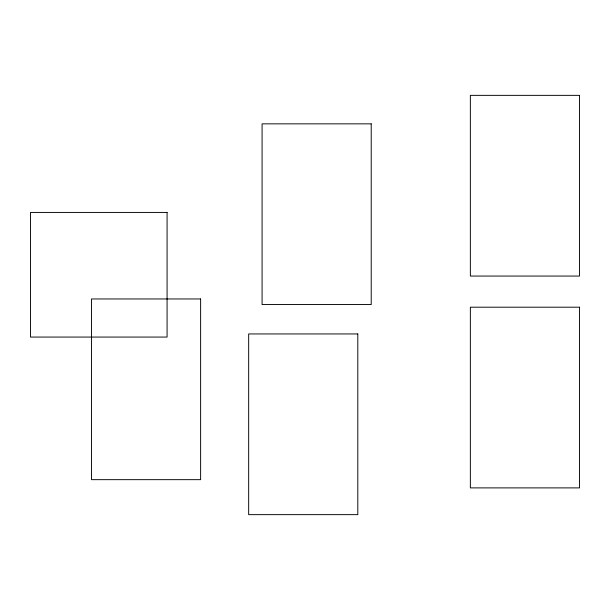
<?xml version="1.0" encoding="UTF-8"?>
<svg xmlns="http://www.w3.org/2000/svg" width="610" height="610" viewBox="0 0 610 610"><rect width="100%" height="100%" fill="white"/><g stroke="black" fill="none" stroke-linecap="round" stroke-linejoin="round"><path stroke-width="0.91" d="M579.5 95.358L470.363 95.358L470.363 276.055L579.5 276.055L579.5 95.358M371.215 123.853L262.079 123.853L262.079 304.55L371.215 304.55L371.215 123.853M167.079 212.433L30.5 212.433L30.5 337.063L167.079 337.063L167.079 212.433M200.621 298.961L91.485 298.961L91.485 479.658L200.621 479.658L200.621 298.961M579.5 307.196L470.363 307.196L470.363 487.893L579.5 487.893L579.5 307.196M357.811 333.944L248.666 333.944L248.666 514.642L357.811 514.642L357.811 333.944"/></g></svg>
